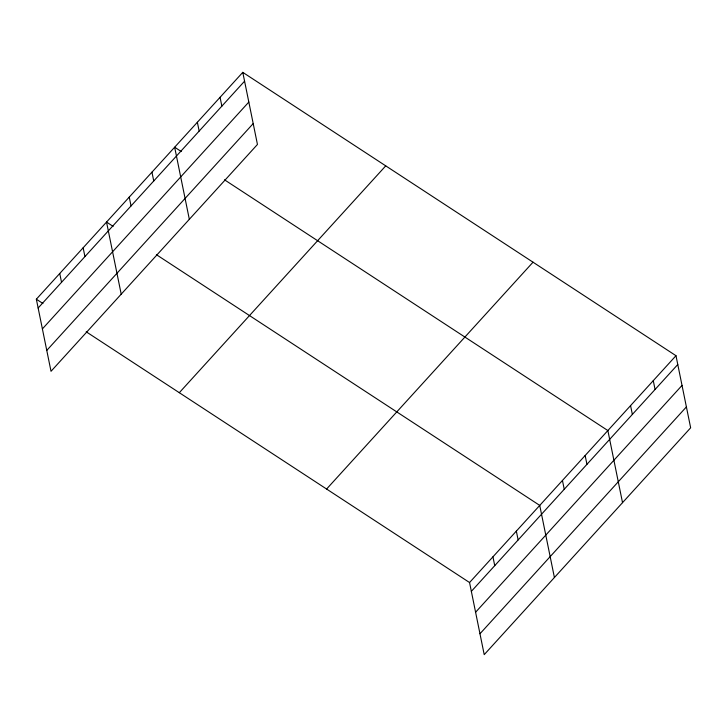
<?xml version="1.0" encoding="UTF-8"?>
<svg xmlns="http://www.w3.org/2000/svg" width="727" height="727" viewBox="0 0 727 727"><rect width="100%" height="100%" fill="white"/><g stroke="black" fill="none" stroke-linecap="round" stroke-linejoin="round"><path stroke-width="1.09" d="M242.782 72.355L257.449 144.464L51.017 371.297L36.35 299.197L242.782 72.355L675.983 355.703L690.65 427.803L484.218 654.645L469.551 582.536L86.195 331.794M38.149 308.012L244.572 81.179M42.393 328.904L248.825 102.062M46.773 350.414L253.196 123.581M179.305 392.698L385.737 165.856M326.596 489.035L533.027 262.193M469.551 582.536L675.983 355.703M471.35 591.36L677.773 364.527M475.594 612.243L682.026 385.41M479.974 633.762L686.397 406.92M181.241 151.516L174.653 147.208L189.329 219.318M224.507 179.814L607.863 430.557L622.53 502.666M113.121 226.37L106.533 222.071L121.209 294.171M156.387 254.668L539.734 505.41L554.41 577.52M36.35 299.197L42.929 303.495M653.273 380.657L655.063 389.472M630.563 405.602L632.363 414.426M585.153 455.511L586.943 464.335M562.444 480.465L564.243 489.289M516.343 531.119L518.133 539.943M492.942 556.827L494.742 565.651M220.072 97.309L221.862 106.133M197.362 122.254L199.162 131.078M151.952 172.163L153.742 180.987M129.242 197.117L131.042 205.941M83.142 247.78L84.932 256.595M59.741 273.488L61.541 282.303"/></g></svg>
